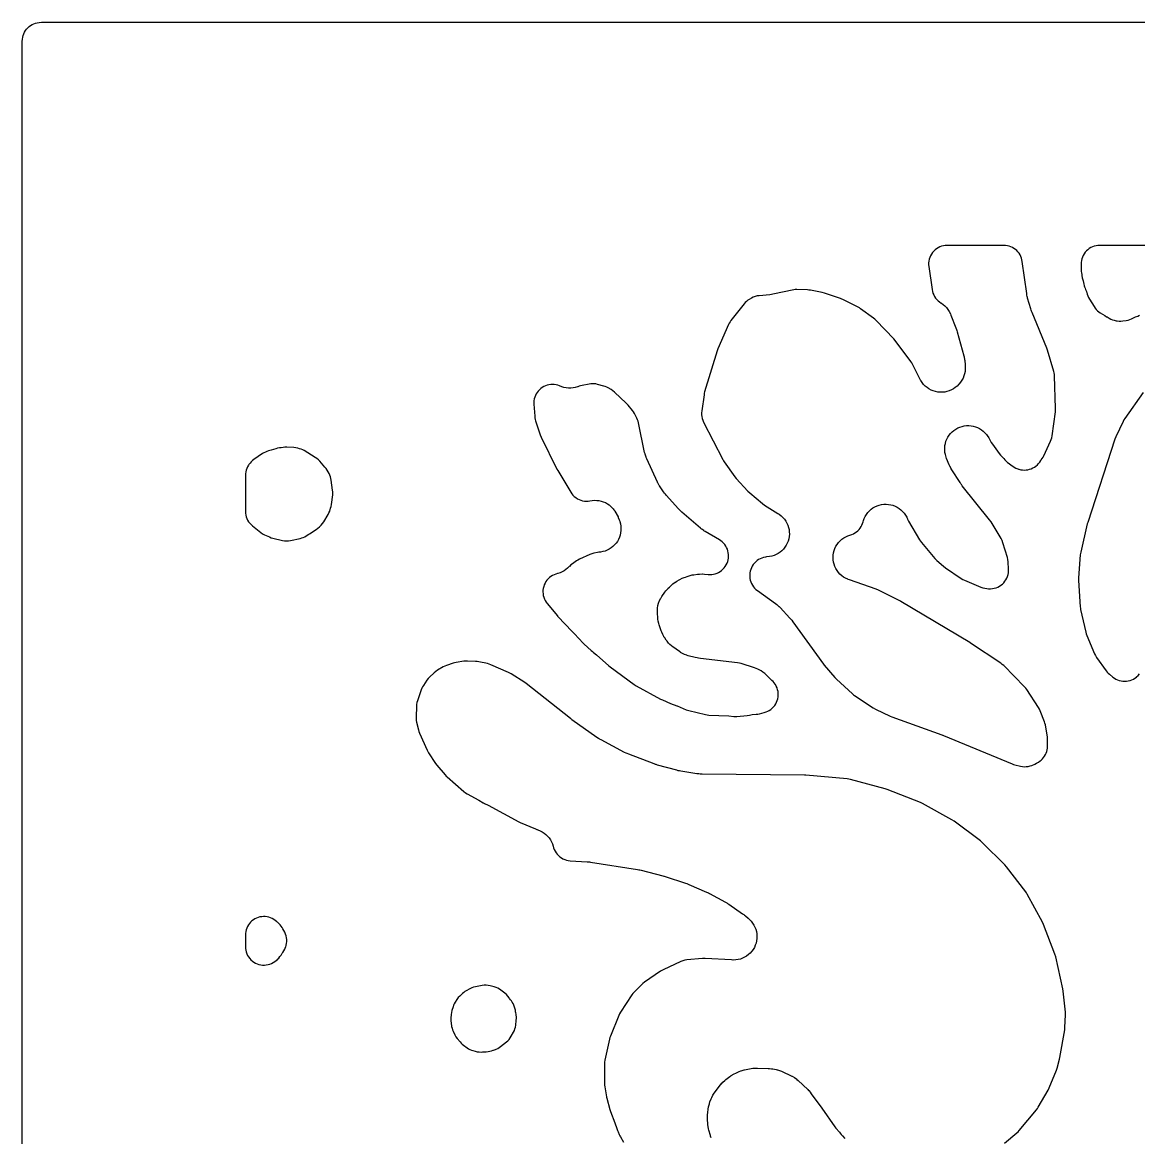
# Model space of a CAD drawing. Header units: millimetres. Extents: x 0 to 300, y 0 to 300.
# Drawn here: x -0.1 to 150, y 149.8 to 299.8 of the extents above; entities that cross this region are included whole.
import ezdxf

# ---------------------------------------------------------------- set-up
doc = ezdxf.new("R2010")
doc.units = ezdxf.units.MM
doc.layers.add('CUT', color=7, linetype='CONTINUOUS')

msp = doc.modelspace()

# ---------------------------------------------------------------- linework, layer by layer
at = {"layer": 'CUT'}
for points in [[(-0.15, 2.4114), (-0.15, 297.2861), (-0.135, 297.5922), (-0.099, 297.8346), (-0.0395, 298.0723), (0.0431, 298.303), (0.1479, 298.5245), (0.2738, 298.7347), (0.4198, 298.9315), (0.5844, 299.1131), (0.7659, 299.2776), (0.9627, 299.4236), (1.1729, 299.5496), (1.3944, 299.6544), (1.6252, 299.7369), (1.8629, 299.7965), (2.1053, 299.8324), (2.4114, 299.8475), (297.5886, 299.8475)], [(152.2189, 269.8475), (144.8446, 269.8475), (144.799, 269.8475), (144.7685, 269.8475), (144.7637, 269.8475), (144.5725, 269.838), (144.5272, 269.8358), (144.5266, 269.8357), (144.5163, 269.8352), (144.2714, 269.7985), (144.0313, 269.7378), (143.7984, 269.6536), (143.5749, 269.5467), (143.3632, 269.4183), (143.1651, 269.2696), (142.9828, 269.102), (142.8179, 268.9172), (142.6722, 268.7169), (142.5469, 268.5033), (142.4434, 268.2782), (142.3627, 268.0441), (142.3056, 267.8031), (142.2726, 267.5577), (142.264, 267.3101), (142.2651, 267.2347), (142.2605, 267.04), (142.2658, 266.8064), (142.2723, 266.751), (142.2752, 266.5616), (142.287, 266.3531), (142.3162, 266.1463), (142.3611, 265.949), (142.3766, 265.7813), (142.4176, 265.5052), (142.4892, 265.2355), (142.5381, 265.0856), (142.576, 264.8555), (142.6193, 264.6479), (142.68, 264.4447), (142.6858, 264.4279), (142.7219, 264.2893), (142.7928, 264.0888), (142.8667, 263.9049), (142.887, 263.8462), (142.9689, 263.6396), (142.9911, 263.5955), (143.0223, 263.5178), (143.0884, 263.2748), (143.163, 263.0451), (143.2594, 262.8237), (143.3766, 262.6127), (143.9986, 261.6107), (144.1327, 261.4159), (144.2846, 261.2345), (144.453, 261.0684), (144.6363, 260.9189), (144.833, 260.7875), (145.1521, 260.5953), (145.4396, 260.4047), (145.6947, 260.2565), (145.7659, 260.2257), (146.0522, 260.0532), (146.2654, 259.9385), (146.4887, 259.845), (146.7201, 259.7735), (146.9572, 259.7247), (147.1126, 259.7005), (147.3603, 259.6745), (147.6093, 259.6732), (147.8573, 259.6968), (148.3366, 259.7665), (148.5686, 259.8116), (148.7954, 259.8783), (149.0148, 259.9662), (149.5812, 260.2248), (149.8897, 260.3493), (150.1297, 260.4613)], [(150.6164, 250.0667), (148.1311, 246.5566), (148.0141, 246.3751), (147.9131, 246.1842), (146.9214, 244.0954), (146.803, 243.7984), (143.1457, 232.5869), (143.088, 232.3804), (142.2031, 228.5937), (142.167, 228.4079), (142.1451, 228.2199), (141.9035, 225.1346), (141.9018, 224.7678), (142.143, 221.2617), (142.1628, 221.0762), (142.1963, 220.8928), (142.8774, 217.8164), (142.9367, 217.5966), (143.0157, 217.3832), (144.0508, 214.9352), (144.1772, 214.6784), (144.3321, 214.4377), (145.6466, 212.6316), (145.7763, 212.4682), (145.9192, 212.3162), (146.0742, 212.1766), (146.5298, 211.7996), (146.7264, 211.6526), (146.9365, 211.5256), (147.158, 211.4198), (147.3889, 211.3362), (147.6268, 211.2757), (147.8695, 211.2388), (148.1146, 211.2258), (148.3599, 211.237), (148.6028, 211.2722), (148.8412, 211.331), (149.0726, 211.413), (149.2949, 211.5172), (149.5058, 211.6427), (149.7035, 211.7884), (149.7253, 211.8061), (149.9348, 211.9978), (150.1212, 212.212)], [(131.9427, 149.119), (133.6107, 150.4929), (133.7857, 150.6515), (133.9449, 150.8259), (136.25, 153.603), (136.3768, 153.7695), (136.4892, 153.946), (137.8272, 156.2543), (137.9764, 156.5571), (138.9426, 158.9065), (139.0431, 159.2022), (139.3641, 160.3845), (139.4155, 160.6169), (140.0532, 164.3332), (140.0868, 164.6468), (140.1619, 166.366), (140.1512, 166.7307), (139.8604, 169.5612), (139.8122, 169.8559), (138.8379, 174.1746), (138.7374, 174.5091), (137.2187, 178.5229), (137.0726, 178.8401), (135.0077, 182.6059), (134.9111, 182.7673), (134.8027, 182.921), (132.2369, 186.282), (132.0094, 186.5408), (129.0011, 189.5218), (128.7389, 189.7478), (125.1706, 192.4171), (124.882, 192.6036), (120.9341, 194.7846), (120.6444, 194.9211), (116.1792, 196.6868), (115.9059, 196.777), (111.2305, 198.0275), (111.0165, 198.0748), (110.7991, 198.1031), (105.2269, 198.5832), (105.191, 198.586), (105.1846, 198.5865), (105.0329, 198.5927), (91.2934, 198.7411), (91.0277, 198.7534), (90.8477, 198.7681), (90.5834, 198.7993), (88.4386, 199.1294), (88.2219, 199.1693), (88.0756, 199.2007), (87.8616, 199.2533), (85.2856, 199.967), (85.1196, 200.0172), (85.0076, 200.0538), (84.844, 200.1116), (81.4131, 201.414), (81.1986, 201.5032), (81.0549, 201.5681), (80.8464, 201.6704), (77.6856, 203.343), (77.4757, 203.4628), (77.336, 203.5487), (77.1343, 203.6819), (73.7802, 206.0544), (73.697, 206.1149), (73.641, 206.1569), (73.5595, 206.2198), (67.6307, 210.9221), (67.429, 211.0664), (65.6097, 212.2358), (65.4354, 212.3381), (65.2535, 212.426), (62.8775, 213.4576), (62.6443, 213.5453), (62.4035, 213.6093), (61.2496, 213.8556), (61.0359, 213.8915), (60.8199, 213.9089), (59.7104, 213.9498), (59.4703, 213.9471), (59.2316, 213.9213), (58.2045, 213.7605), (57.9941, 213.7182), (57.7881, 213.658), (56.9151, 213.3618), (56.6783, 213.2678), (56.4524, 213.1502), (55.7049, 212.7112), (55.4757, 212.5591), (55.2647, 212.3827), (54.6368, 211.7965), (54.4425, 211.5934), (54.2722, 211.3698), (53.7974, 210.6678), (53.6826, 210.481), (53.5847, 210.2848), (53.5043, 210.0808), (52.9917, 208.5915), (52.9237, 208.3577), (52.8789, 208.1184), (52.8575, 207.8759), (52.7999, 206.4096), (52.8014, 206.1803), (52.8239, 205.9522), (52.8673, 205.727), (53.1135, 204.7031), (53.1808, 204.4725), (53.27, 204.2494), (54.3209, 201.9472), (54.4056, 201.7789), (54.5027, 201.6174), (55.437, 200.1882), (55.6225, 199.9396), (56.7366, 198.6253), (56.8634, 198.4867), (57.0002, 198.358), (59.2482, 196.3969), (59.4663, 196.2269), (59.7019, 196.082), (61.2306, 195.2548), (61.8374, 194.8994), (61.8685, 194.8814), (61.8742, 194.8782), (62.0082, 194.8076), (62.5153, 194.5595), (66.6154, 192.3409), (66.8215, 192.2413), (68.8701, 191.3644), (69.0449, 191.2972), (69.0473, 191.2964), (69.0695, 191.2889), (69.105, 191.2771), (69.1958, 191.2461), (69.4912, 191.1295), (69.7714, 190.9866), (70.0335, 190.8183), (70.2777, 190.625), (70.5016, 190.4084), (70.703, 190.1707), (70.8798, 189.9143), (71.0304, 189.6416), (71.1533, 189.3554), (71.2543, 189.0364), (71.3061, 188.8393), (71.3934, 188.6055), (71.5036, 188.3815), (71.6355, 188.1696), (71.7879, 187.9719), (71.9593, 187.7905), (72.1479, 187.627), (72.3519, 187.4831), (72.5692, 187.3603), (72.7977, 187.2598), (73.035, 187.1825), (73.2789, 187.1293), (73.5269, 187.1007), (75.836, 186.9506), (76.0053, 186.9357), (76.1201, 186.923), (76.2887, 186.9005), (82.5975, 185.9108), (82.7737, 185.8788), (82.8928, 185.8543), (83.0673, 185.8139), (86.0022, 185.061), (86.1196, 185.0289), (86.199, 185.0057), (86.3153, 184.9698), (89.0565, 184.0734), (89.2159, 184.0172), (89.3233, 183.9767), (89.48, 183.9134), (91.8719, 182.8846), (92.0269, 182.8138), (92.131, 182.7633), (92.2826, 182.6854), (94.4184, 181.5268), (94.5955, 181.4243), (94.7139, 181.3515), (94.8852, 181.2395), (96.7252, 179.9638), (96.8716, 179.8569), (96.9692, 179.782), (97.1102, 179.6683), (97.4834, 179.3521), (97.6231, 179.2276), (97.6475, 179.2047), (97.8866, 178.9573), (98.081, 178.7109), (98.2499, 178.4464), (98.3917, 178.1664), (98.5048, 177.8736), (98.5881, 177.5711), (98.6409, 177.2617), (98.6626, 176.9486), (98.6529, 176.6349), (98.6121, 176.3237), (98.5404, 176.0181), (98.4386, 175.7213), (98.3077, 175.436), (98.1491, 175.1652), (97.9642, 174.9116), (97.755, 174.6776), (97.5235, 174.4657), (97.2721, 174.2779), (97.0031, 174.1161), (96.7194, 173.9819), (96.4237, 173.8767), (96.119, 173.8015), (95.8083, 173.757), (95.4646, 173.7424), (95.4312, 173.7427), (95.2441, 173.7488), (91.6945, 173.9531), (91.5056, 173.9568), (91.3169, 173.9463), (89.2267, 173.7498), (88.9462, 173.7072), (88.6724, 173.6332), (88.4087, 173.5287), (86.0293, 172.425), (85.8451, 172.3301), (85.6694, 172.2203), (83.5141, 170.7454), (83.328, 170.6049), (83.1558, 170.4477), (82.1486, 169.4377), (81.9757, 169.2455), (81.8236, 169.0364), (80.3107, 166.7128), (80.1901, 166.5066), (80.0897, 166.2898), (78.9566, 163.5016), (78.8865, 163.3061), (78.8328, 163.1054), (78.2048, 160.2937), (78.16, 160.0251), (78.1447, 159.7532), (78.1401, 157.1258), (78.1498, 156.9004), (78.1799, 156.6768), (78.4214, 155.3403), (78.428, 155.305), (78.4293, 155.2984), (78.4628, 155.1511), (78.8517, 153.6504), (78.94, 153.3759), (79.5404, 151.8231), (79.7953, 151.0911), (79.9214, 150.7926), (79.9979, 150.6399), (80.1336, 150.2889), (80.2083, 150.1156), (80.2958, 149.9484), (80.6879, 149.2636)], [(92.5112, 149.8201), (92.4194, 150.0459), (92.3902, 150.1433), (92.1882, 150.8714), (92.1422, 151.0552), (92.1377, 151.0754), (92.0615, 151.553), (92.0492, 151.6837), (92.0033, 152.3533), (91.9951, 152.5419), (91.9945, 152.5756), (92.0066, 152.9529), (92.0094, 152.9865), (92.0297, 153.1742), (92.1033, 153.7247), (92.139, 153.9425), (92.1465, 153.9811), (92.256, 154.4085), (92.268, 154.4459), (92.3414, 154.6541), (92.5042, 155.0758), (92.5732, 155.2426), (92.5863, 155.2722), (92.7351, 155.5688), (92.9117, 155.8499), (92.9301, 155.8763), (93.037, 156.0219), (93.7514, 156.9473), (93.8573, 157.0783), (93.8767, 157.1013), (94.0872, 157.3284), (94.3172, 157.5358), (94.3405, 157.5549), (94.4729, 157.659), (95.0055, 158.0588), (95.1799, 158.1821), (95.2116, 158.2032), (95.58, 158.4189), (95.6139, 158.4363), (95.8067, 158.5281), (96.2789, 158.7367), (96.4816, 158.8193), (96.5182, 158.8329), (96.9363, 158.9619), (96.9741, 158.9712), (97.1882, 159.0171), (97.8844, 159.1456), (98.082, 159.1766), (98.1174, 159.1812), (98.5159, 159.2114), (98.5516, 159.2122), (98.7515, 159.2114), (100.1594, 159.1678), (100.305, 159.1605), (100.331, 159.1586), (100.6208, 159.127), (100.6466, 159.1232), (100.7903, 159.099), (101.2214, 159.0177), (101.3759, 158.9851), (101.4035, 158.9787), (101.6832, 158.9011), (101.9555, 158.8002), (101.9815, 158.7893), (102.1258, 158.7252), (103.1888, 158.2259), (103.3676, 158.1361), (103.399, 158.1192), (103.7134, 157.9282), (104.0056, 157.7049), (104.0327, 157.6817), (104.1815, 157.5479), (105.4817, 156.3136), (105.6025, 156.1936), (105.6236, 156.1717), (105.8481, 155.916), (105.8671, 155.8923), (105.9704, 155.7571), (107.3928, 153.8056), (109.1376, 151.3083), (109.2852, 151.1173), (109.7458, 150.5776), (109.833, 150.4579), (109.9692, 150.2872), (110.1198, 150.1291), (110.1683, 150.0824), (110.4695, 149.7294)]]:
    msp.add_lwpolyline(points, dxfattribs=at)
for points in [[(99.0971, 227.7112), (98.8804, 227.5938), (98.6763, 227.4556), (98.4869, 227.298), (98.3139, 227.1225), (98.159, 226.9308), (98.0237, 226.7248), (97.9094, 226.5064), (97.8171, 226.2779), (97.7478, 226.0414), (97.7021, 225.7992), (97.6804, 225.5537), (97.6831, 225.3073), (97.7099, 225.0623), (97.7608, 224.8212), (97.8352, 224.5862), (97.9324, 224.3597), (98.0513, 224.1439), (98.191, 223.9408), (98.35, 223.7525), (98.5267, 223.5807), (98.7195, 223.4272), (101.1668, 221.6683), (101.313, 221.5577), (101.3386, 221.5373), (101.6138, 221.2955), (101.6373, 221.2727), (101.7657, 221.1419), (103.0814, 219.7356), (103.2398, 219.555), (103.3433, 219.4291), (103.4898, 219.2387), (107.5887, 213.5452), (107.7173, 213.3815), (109.1411, 211.7157), (109.3551, 211.4945), (111.4877, 209.5458), (111.6371, 209.4197), (111.7959, 209.3056), (114.2932, 207.6555), (114.5898, 207.4874), (116.5718, 206.5362), (116.8081, 206.4374), (123.5359, 204.0202), (123.6192, 203.9892), (123.6756, 203.9674), (123.7582, 203.9344), (132.9731, 200.1211), (133.1467, 200.0567), (133.3247, 200.0053), (134.0981, 199.8126), (134.3545, 199.7628), (134.6146, 199.74), (134.8757, 199.7445), (135.135, 199.7762), (135.3895, 199.8348), (135.6365, 199.9196), (136.0278, 200.0772), (136.2785, 200.1947), (136.5146, 200.3391), (136.7333, 200.5088), (136.8735, 200.6307), (137.0428, 200.7922), (137.1962, 200.9689), (137.3325, 201.1591), (137.4503, 201.3612), (137.5487, 201.5735), (137.6269, 201.794), (137.6841, 202.0209), (137.7199, 202.2521), (137.7338, 202.4856), (137.7468, 203.4884), (137.7378, 203.7356), (137.7044, 203.9806), (137.4465, 205.359), (137.3949, 205.579), (137.3237, 205.7934), (136.7711, 207.2361), (136.6636, 207.4777), (136.5312, 207.7065), (134.9689, 210.1045), (134.8191, 210.3106), (134.6491, 210.5004), (131.8433, 213.3291), (131.6586, 213.4976), (131.458, 213.6468), (127.3985, 216.361), (127.3775, 216.3749), (127.3737, 216.3774), (127.2834, 216.4338), (118.0276, 221.94), (117.999, 221.9567), (117.9939, 221.9597), (117.8716, 222.0258), (115.011, 223.4712), (114.7064, 223.6005), (111.0929, 224.86), (110.9187, 224.9256), (110.8879, 224.9381), (110.5776, 225.0821), (110.309, 225.241), (110.0574, 225.4257), (109.8253, 225.6344), (109.6151, 225.8651), (109.4288, 226.1155), (109.2682, 226.3831), (109.135, 226.6653), (109.0304, 226.9594), (108.9554, 227.2623), (108.9109, 227.5712), (108.8972, 227.883), (108.9144, 228.1947), (108.9625, 228.503), (109.0409, 228.8051), (109.1489, 229.098), (109.2853, 229.3787), (109.4489, 229.6444), (109.6381, 229.8927), (109.8509, 230.121), (110.0853, 230.327), (110.339, 230.5088), (110.6094, 230.6646), (110.894, 230.7928), (111.2771, 230.9215), (111.2768, 230.9225), (111.4188, 230.9699), (111.6361, 231.0661), (111.8432, 231.1826), (112.0384, 231.3181), (112.2198, 231.4716), (112.3858, 231.6417), (112.5349, 231.8267), (112.6658, 232.0251), (112.7773, 232.2349), (112.8683, 232.4545), (112.9381, 232.6816), (112.976, 232.8298), (113.0826, 233.1224), (113.2176, 233.4029), (113.3797, 233.6688), (113.5673, 233.9173), (113.7786, 234.146), (114.0114, 234.3527), (114.2636, 234.5354), (114.5326, 234.6922), (114.8157, 234.8217), (115.1103, 234.9225), (115.4134, 234.9938), (115.7221, 235.0347), (116.0333, 235.0448), (116.3439, 235.0242), (116.6511, 234.9729), (116.9516, 234.8915), (117.2426, 234.7808), (117.5212, 234.6418), (117.7848, 234.476), (118.0306, 234.2849), (118.2563, 234.0704), (118.4598, 233.8347), (118.6389, 233.58), (118.8066, 233.2828), (118.8215, 233.2531), (118.9005, 233.0851), (118.9251, 233.0293), (119.0534, 232.7775), (120.5283, 230.2483), (120.6443, 230.0676), (120.7754, 229.8976), (122.5934, 227.7378), (122.8385, 227.4852), (123.7282, 226.6887), (124.0032, 226.4751), (126.132, 225.0474), (126.3472, 224.9182), (126.5743, 224.8113), (128.7852, 223.9028), (129.0364, 223.8149), (129.2956, 223.7542), (129.5713, 223.7049), (129.8208, 223.6732), (130.0721, 223.6667), (130.3228, 223.6855), (130.5704, 223.7293), (130.8123, 223.7978), (131.0461, 223.8903), (131.2694, 224.0057), (131.48, 224.143), (131.6758, 224.3008), (131.8547, 224.4775), (132.015, 224.6712), (132.155, 224.88), (132.2733, 225.1018), (132.3687, 225.3344), (132.4403, 225.5754), (132.4873, 225.8224), (132.5093, 226.0729), (132.506, 226.3243), (132.4443, 227.2976), (132.4094, 227.5841), (132.3417, 227.8648), (131.7354, 229.8639), (131.629, 230.1505), (131.4884, 230.4219), (130.138, 232.6791), (129.9428, 232.9598), (126.2783, 237.5286), (126.1608, 237.6831), (126.0837, 237.7901), (125.9744, 237.9505), (124.8708, 239.663), (124.7812, 239.8093), (124.7657, 239.8358), (124.6071, 240.14), (124.5941, 240.1678), (124.5254, 240.325), (124.1709, 241.1887), (124.1059, 241.3589), (124.095, 241.3895), (123.9985, 241.7102), (123.9393, 242.0099), (123.9095, 242.3139), (123.9092, 242.6194), (123.9387, 242.9235), (123.9975, 243.2232), (124.0851, 243.5159), (124.2006, 243.7987), (124.3431, 244.0689), (124.5111, 244.324), (124.7031, 244.5617), (124.9172, 244.7796), (125.1515, 244.9756), (125.4037, 245.1481), (125.6714, 245.2952), (125.9521, 245.4157), (126.2432, 245.5083), (126.5419, 245.5723), (126.8454, 245.607), (127.1509, 245.6121), (127.4554, 245.5876), (127.756, 245.5336), (128.0501, 245.4506), (128.3347, 245.3396), (128.6071, 245.2015), (128.8649, 245.0375), (129.1056, 244.8494), (129.3268, 244.6387), (129.5266, 244.4077), (129.72, 244.1343), (129.7375, 244.1068), (129.8316, 243.9508), (130.1746, 243.3497), (130.3194, 243.1248), (131.2455, 241.8428), (131.4112, 241.6372), (131.5978, 241.4502), (131.8798, 241.1958), (132.0107, 241.0293), (132.1819, 240.8335), (132.3725, 240.6566), (132.5804, 240.5004), (132.8578, 240.3138), (132.8689, 240.3038), (133.0647, 240.1444), (133.2755, 240.0056), (133.4993, 239.8887), (133.7337, 239.795), (133.8312, 239.7671), (133.893, 239.7446), (134.1282, 239.684), (134.3681, 239.6466), (134.6105, 239.6325), (134.8532, 239.6421), (135.0938, 239.6752), (135.33, 239.7315), (135.5597, 239.8104), (135.7806, 239.9113), (135.9907, 240.0331), (136.188, 240.1747), (136.3706, 240.3348), (136.5369, 240.5118), (136.6851, 240.7041), (136.8377, 240.9233), (136.9029, 240.9941), (137.0395, 241.1721), (137.1596, 241.3616), (137.2623, 241.5612), (138.1575, 243.5125), (138.2485, 243.7395), (138.3168, 243.9742), (138.3619, 244.2145), (138.8099, 247.4722), (138.83, 247.6867), (138.8316, 247.9022), (138.6742, 252.3003), (138.6584, 252.5052), (138.6259, 252.708), (138.5768, 252.9074), (137.754, 255.7438), (137.6619, 256.0057), (135.6706, 260.8031), (135.5977, 260.9929), (135.5518, 261.1231), (135.4893, 261.3167), (135.0646, 262.7664), (135.0277, 262.9016), (135.0216, 262.926), (134.9631, 263.2001), (134.9588, 263.2248), (134.9373, 263.3633), (134.3482, 267.6851), (134.3046, 267.9202), (134.2387, 268.1501), (134.1512, 268.3726), (134.0428, 268.5858), (133.9146, 268.7876), (133.7676, 268.9763), (133.6033, 269.15), (133.4232, 269.3073), (133.2288, 269.4466), (133.0221, 269.5667), (132.8048, 269.6666), (132.5789, 269.7452), (132.3466, 269.8018), (132.1099, 269.836), (131.8711, 269.8475), (124.2389, 269.8475), (123.9872, 269.8347), (123.738, 269.7968), (123.4939, 269.7339), (123.2574, 269.6467), (123.0309, 269.5362), (122.8166, 269.4034), (122.6168, 269.2497), (122.4335, 269.0767), (122.2685, 268.8861), (122.1236, 268.6799), (122.0002, 268.4601), (121.8995, 268.229), (121.8226, 267.989), (121.7703, 267.7424), (121.7431, 267.4918), (121.7413, 267.2397), (121.7648, 266.9888), (122.2134, 263.8943), (122.2612, 263.6508), (122.3328, 263.4133), (122.4276, 263.1841), (122.5447, 262.9653), (122.6828, 262.7593), (122.8407, 262.568), (123.0168, 262.3932), (123.2094, 262.2368), (123.4165, 262.1002), (123.4787, 262.0635), (123.7142, 261.8933), (123.933, 261.7021), (124.1411, 261.4832), (124.3421, 261.2277), (124.5156, 260.9573), (124.6683, 260.6592), (124.6817, 260.6295), (124.7527, 260.4616), (125.4297, 258.7472), (125.5003, 258.5528), (125.5446, 258.4195), (125.6044, 258.2215), (126.4827, 254.9945), (126.5195, 254.8476), (126.5255, 254.8212), (126.5812, 254.5236), (126.5851, 254.4967), (126.6039, 254.3465), (126.663, 253.7817), (126.6778, 253.5951), (126.6796, 253.5617), (126.6811, 253.2176), (126.6511, 252.9051), (126.5902, 252.5972), (126.4988, 252.2969), (126.378, 252.0072), (126.2289, 251.731), (126.0361, 251.446), (126.0265, 251.4333), (125.8493, 251.2152), (125.8186, 251.1801), (125.5782, 250.9321), (125.3382, 250.7297), (125.079, 250.552), (124.8033, 250.4012), (124.514, 250.2785), (124.2138, 250.1854), (123.9059, 250.1227), (123.5932, 250.0911), (123.2789, 250.0908), (122.9662, 250.1219), (122.6582, 250.184), (122.3579, 250.2766), (122.0683, 250.3987), (121.7923, 250.5491), (121.5328, 250.7263), (121.2922, 250.9285), (121.073, 251.1537), (120.8774, 251.3996), (120.691, 251.6893), (120.6743, 251.7183), (120.5849, 251.8831), (119.569, 253.8734), (119.4677, 254.0534), (119.3517, 254.2243), (117.2609, 257.0491), (117.0583, 257.2896), (114.6922, 259.7638), (114.5261, 259.9222), (114.3462, 260.0648), (112.5919, 261.3279), (112.4306, 261.4348), (112.2616, 261.5289), (110.2311, 262.5583), (110.064, 262.6354), (109.8916, 262.7001), (107.7448, 263.4161), (107.4437, 263.496), (105.8549, 263.8135), (105.6469, 263.846), (105.4368, 263.8609), (104.012, 263.9019), (103.8072, 263.8994), (103.6034, 263.8801), (103.4018, 263.8443), (101.0088, 263.3166), (100.7788, 263.2733), (100.6219, 263.2489), (100.3898, 263.2201), (98.9366, 263.0857), (98.6666, 263.0457), (98.4026, 262.9766), (98.1476, 262.8791), (97.9049, 262.7544), (97.6246, 262.5905), (97.4308, 262.4648), (97.2494, 262.3217), (97.082, 262.1625), (96.93, 261.9886), (95.1612, 259.7646), (95.0336, 259.589), (94.9217, 259.4031), (94.8264, 259.2081), (93.3993, 255.9372), (93.298, 255.662), (91.6249, 250.1361), (91.5773, 249.9548), (91.5434, 249.7703), (91.2274, 247.5906), (91.2037, 247.3348), (91.2063, 247.0778), (91.2353, 246.8225), (91.2904, 246.5715), (91.3709, 246.3275), (91.4761, 246.093), (94.0547, 241.0543), (94.147, 240.8896), (94.2514, 240.7324), (95.6872, 238.7384), (95.88, 238.5023), (97.4502, 236.8035), (97.6805, 236.5841), (99.4147, 235.131), (99.6899, 234.9307), (101.4704, 233.8115), (101.6252, 233.7087), (101.6524, 233.6897), (101.9222, 233.4802), (102.1481, 233.2657), (102.3518, 233.0299), (102.5311, 232.7751), (102.6843, 232.5038), (102.8099, 232.2186), (102.9066, 231.9225), (102.9736, 231.6182), (103.0101, 231.3088), (103.0159, 230.9973), (102.9908, 230.6867), (102.9351, 230.3802), (102.8493, 230.0806), (102.7343, 229.7911), (102.5912, 229.5143), (102.4214, 229.2531), (102.2266, 229.0099), (102.0087, 228.7872), (101.7699, 228.5871), (101.5124, 228.4117), (101.2388, 228.2626), (100.9518, 228.1414), (100.6542, 228.0491), (100.3489, 227.9867), (99.9476, 227.9455), (99.9478, 227.9436), (99.8012, 227.9286), (99.5597, 227.8795), (99.3242, 227.8068)], [(70.9522, 225.3236), (70.7582, 225.1754), (70.5797, 225.009), (70.4182, 224.8259), (70.2753, 224.628), (70.1524, 224.4172), (70.0507, 224.1953), (69.9711, 223.9646), (69.9144, 223.7272), (69.8811, 223.4854), (69.8715, 223.2415), (69.8857, 222.9978), (69.9237, 222.7567), (69.985, 222.5204), (70.069, 222.2913), (70.175, 222.0714), (70.3019, 221.8629), (70.4485, 221.6678), (71.8115, 220.0273), (71.8322, 220.0028), (71.8359, 219.9985), (71.9259, 219.8985), (73.7718, 217.9562), (73.8132, 217.9071), (73.9762, 217.7315), (74.1062, 217.6043), (75.2855, 216.3635), (75.4382, 216.2159), (76.3741, 215.3852), (76.5442, 215.2188), (76.5709, 215.1931), (76.5758, 215.1884), (76.6921, 215.0846), (77.0613, 214.7754), (78.7179, 213.3051), (78.9102, 213.1507), (82.1579, 210.7967), (82.4173, 210.632), (85.6653, 208.8398), (85.9318, 208.7127), (87.0522, 208.2573), (87.8767, 207.9194), (87.9168, 207.9059), (89.1502, 207.4046), (89.4989, 207.2919), (91.7268, 206.7484), (91.965, 206.7024), (92.2066, 206.6797), (94.8707, 206.5595), (95.528, 206.5029), (95.7404, 206.4937), (95.9528, 206.5025), (97.3335, 206.619), (97.6763, 206.6721), (98.0204, 206.7502), (98.5659, 206.7908), (98.7825, 206.8165), (98.9961, 206.861), (99.6402, 207.0248), (99.8768, 207.0976), (100.105, 207.1934), (100.3226, 207.3114), (100.5275, 207.4503), (100.7176, 207.6087), (100.8912, 207.7852), (101.0464, 207.978), (101.1819, 208.1852), (101.2961, 208.4048), (101.3881, 208.6345), (101.4569, 208.8723), (101.5019, 209.1157), (101.5226, 209.3624), (101.5188, 209.6099), (101.4905, 209.8558), (101.4381, 210.0977), (101.362, 210.3332), (101.2629, 210.5601), (101.142, 210.776), (101.0952, 210.8506), (100.9714, 211.03), (100.8326, 211.1979), (100.6796, 211.3531), (99.7019, 212.2622), (99.4697, 212.4534), (99.2162, 212.6154), (98.7942, 212.8505), (98.5675, 212.9622), (98.3306, 213.0504), (96.5309, 213.6189), (96.2981, 213.6803), (96.0605, 213.719), (91.0717, 214.2868), (90.8065, 214.3266), (90.6277, 214.3601), (90.366, 214.4188), (89.4179, 214.6673), (89.2529, 214.7147), (89.2235, 214.7238), (88.9268, 214.8314), (88.6663, 214.954), (88.3941, 215.1139), (88.3684, 215.1306), (88.2267, 215.2275), (87.3385, 215.8653), (87.2083, 215.9631), (87.1854, 215.9811), (86.9584, 216.1761), (86.7674, 216.3713), (86.5775, 216.6026), (86.56, 216.6259), (86.4651, 216.7581), (86.2486, 217.0741), (86.1543, 217.2187), (86.138, 217.2449), (85.9835, 217.5221), (85.8551, 217.8123), (85.8439, 217.8411), (85.7851, 218.0034), (85.5052, 218.8356), (85.4579, 218.9866), (85.4501, 219.0138), (85.3809, 219.2965), (85.3358, 219.5839), (85.3326, 219.6121), (85.318, 219.7697), (85.2728, 220.4024), (85.2637, 220.616), (85.2632, 220.6541), (85.28, 221.0465), (85.3367, 221.405), (85.43, 221.7438), (85.5617, 222.074), (85.7382, 222.405), (85.7572, 222.4363), (85.8684, 222.6089), (86.2706, 223.1973), (86.3956, 223.3695), (86.4188, 223.3995), (86.697, 223.7212), (86.7234, 223.7484), (86.8758, 223.897), (87.1664, 224.1645), (87.3173, 224.2962), (87.3449, 224.319), (87.6667, 224.5573), (87.6966, 224.577), (87.8666, 224.6829), (88.1994, 224.8782), (88.2676, 224.9158), (88.6111, 225.0749), (88.8566, 225.1782), (89.0255, 225.2423), (89.2777, 225.3279), (89.8249, 225.4921), (89.9484, 225.5217), (89.9797, 225.5276), (90.1554, 225.5566), (90.6542, 225.6268), (90.8743, 225.6512), (90.9136, 225.6544), (91.356, 225.664), (91.3954, 225.6625), (91.6163, 225.6477), (92.1027, 225.6007), (92.3441, 225.5891), (92.5856, 225.6009), (92.8247, 225.6359), (93.0594, 225.6939), (93.2873, 225.7742), (93.5065, 225.8762), (93.7148, 225.9989), (93.9102, 226.1411), (94.091, 226.3015), (94.2555, 226.4787), (94.402, 226.6708), (94.5294, 226.8763), (94.6363, 227.0931), (94.7217, 227.3192), (94.785, 227.5525), (94.8254, 227.7908), (94.8426, 228.0319), (94.8364, 228.2735), (94.807, 228.5134), (94.7545, 228.7494), (94.6795, 228.9791), (94.5826, 229.2006), (94.4648, 229.4116), (94.3271, 229.6103), (94.171, 229.7948), (93.9977, 229.9633), (93.809, 230.1144), (93.6065, 230.2464), (91.6719, 231.3793), (91.5287, 231.4675), (91.5035, 231.4838), (91.2298, 231.679), (91.2061, 231.6976), (91.076, 231.8042), (88.5452, 233.9756), (88.361, 234.1446), (88.2399, 234.2634), (88.0675, 234.4443), (86.4888, 236.2142), (86.3408, 236.3907), (86.2441, 236.5136), (86.1073, 236.6988), (85.6241, 237.3969), (85.5341, 237.5331), (85.5186, 237.5578), (85.3569, 237.8412), (85.3435, 237.8672), (85.2721, 238.0139), (83.8418, 241.1213), (83.7582, 241.3174), (83.7443, 241.3527), (83.6112, 241.7575), (83.6014, 241.7942), (83.5524, 242.0016), (82.7309, 245.9726), (82.6756, 246.1902), (82.601, 246.4019), (82.5078, 246.6061), (82.1808, 247.2443), (82.0552, 247.4618), (81.9084, 247.6656), (81.3356, 248.382), (81.088, 248.6491), (79.5104, 250.1204), (79.2865, 250.306), (79.0426, 250.4644), (78.6369, 250.6955), (78.45, 250.7917), (78.2558, 250.8719), (78.0555, 250.9355), (77.2316, 251.1595), (77.0081, 251.2094), (76.781, 251.2386), (76.5521, 251.247), (76.3234, 251.2343), (76.0969, 251.2008), (75.1302, 251.0121), (74.9247, 250.9629), (74.7242, 250.8966), (74.5719, 250.8389), (74.5411, 250.8281), (74.2197, 250.7326), (73.9193, 250.6744), (73.6148, 250.6457), (73.3089, 250.6466), (73.0045, 250.6773), (72.7045, 250.7374), (72.4118, 250.8264), (72.101, 250.955), (71.8734, 251.0366), (71.639, 251.0957), (71.4, 251.132), (71.1585, 251.145), (70.917, 251.1346), (70.6776, 251.1009), (70.4425, 251.0443), (70.214, 250.9652), (69.9943, 250.8644), (69.7852, 250.7429), (69.589, 250.6017), (69.4072, 250.4423), (69.2417, 250.266), (69.0941, 250.0746), (68.9656, 249.8698), (68.8574, 249.6535), (68.7707, 249.4278), (68.7062, 249.1948), (68.6645, 248.9566), (68.646, 248.7156), (68.6509, 248.4738), (68.761, 246.87), (68.7842, 246.661), (68.8248, 246.4548), (68.8827, 246.2527), (69.5053, 244.3791), (69.636, 244.0609), (71.7642, 239.7499), (71.8637, 239.5678), (73.6135, 236.6592), (73.7539, 236.4504), (73.9145, 236.2568), (74.0938, 236.0803), (74.2899, 235.9227), (74.5009, 235.7857), (74.7246, 235.6705), (74.9587, 235.5784), (75.2009, 235.5103), (75.4487, 235.4669), (75.6996, 235.4486), (75.9511, 235.4556), (76.2006, 235.4879), (76.4945, 235.541), (76.7978, 235.566), (77.1021, 235.5615), (77.4045, 235.5276), (77.7023, 235.4647), (77.9926, 235.3733), (78.2726, 235.2542), (78.5399, 235.1087), (78.7918, 234.9379), (79.0261, 234.7437), (79.2405, 234.5277), (79.3284, 234.42), (79.4176, 234.2943), (79.4357, 234.266), (79.5326, 234.1049), (79.9727, 233.3309), (80.0005, 233.2793), (80.0105, 233.255), (80.1357, 232.9249), (80.1962, 232.7527), (80.2063, 232.7217), (80.2942, 232.3981), (80.3453, 232.0964), (80.3668, 231.7912), (80.3586, 231.4853), (80.3207, 231.1817), (80.2535, 230.8832), (80.1576, 230.5927), (80.0339, 230.3128), (79.8835, 230.0463), (79.7081, 229.7957), (79.509, 229.5633), (79.2884, 229.3513), (79.0482, 229.1618), (78.7907, 228.9966), (78.5183, 228.8571), (78.2337, 228.7448), (77.9396, 228.6606), (77.6097, 228.6001), (77.5774, 228.5958), (77.4034, 228.5769), (77.1924, 228.5448), (76.7328, 228.4546), (76.4513, 228.3822), (76.1801, 228.2776), (74.7847, 227.6437), (74.5729, 227.535), (74.3724, 227.4068), (73.8404, 227.0294), (73.6346, 226.8666), (73.447, 226.6831), (73.4154, 226.6487), (73.1959, 226.4308), (72.9629, 226.2387), (72.7148, 226.0711), (72.4518, 225.9278), (72.1763, 225.8102), (71.8909, 225.7194), (71.8429, 225.709), (71.6071, 225.6458), (71.3786, 225.5599), (71.1596, 225.4522)], [(29.8978, 239.3789), (29.862, 239.1367), (29.85, 238.8921), (29.85, 238.8565), (29.85, 234.1846), (29.85, 234.087), (29.8626, 233.8368), (29.9001, 233.5891), (29.9622, 233.3464), (30.0483, 233.1111), (30.1576, 232.8856), (30.2888, 232.6722), (30.4408, 232.4731), (30.6119, 232.2901), (30.8004, 232.1251), (31.9229, 231.2386), (32.1702, 231.0664), (32.4365, 230.9252), (33.0787, 230.6328), (33.317, 230.5387), (33.5638, 230.4695), (34.8555, 230.1777), (35.123, 230.1323), (35.3939, 230.1162), (35.6649, 230.1296), (35.9329, 230.1723), (37.2202, 230.4496), (37.4345, 230.5059), (37.643, 230.5808), (37.844, 230.674), (38.036, 230.7845), (38.1245, 230.8409), (38.3054, 230.9508), (38.4689, 231.06), (39.3857, 231.6436), (39.6136, 231.8073), (39.8217, 231.9955), (40.0334, 232.2098), (40.2328, 232.4378), (40.4032, 232.6882), (40.9726, 233.6448), (41.0926, 233.8721), (41.1885, 234.1105), (41.3179, 234.4867), (41.3905, 234.7408), (41.4359, 235.0011), (41.5913, 236.2936), (41.6077, 236.5058), (41.606, 236.7185), (41.5862, 236.9303), (41.4025, 238.2757), (41.3592, 238.5096), (41.2938, 238.7383), (41.207, 238.9597), (41.0995, 239.1719), (40.8419, 239.6256), (40.7087, 239.8352), (40.5554, 240.0305), (39.8535, 240.8386), (39.671, 241.0277), (39.4697, 241.1966), (39.2517, 241.3434), (37.7518, 242.2428), (37.5577, 242.3479), (37.355, 242.4354), (37.1454, 242.5047), (36.9002, 242.5739), (36.6263, 242.6349), (36.3473, 242.6648), (35.4106, 242.7122), (35.1622, 242.7124), (34.9151, 242.688), (34.6715, 242.6391), (34.5827, 242.6167), (34.4367, 242.6073), (34.1902, 242.5664), (33.949, 242.5011), (33.3311, 242.3003), (32.9528, 242.2046), (32.7409, 242.141), (32.5355, 242.0588), (32.3382, 241.9589), (32.1505, 241.8418), (31.0015, 241.0529), (30.8117, 240.9089), (30.6366, 240.7474), (30.4776, 240.5701), (30.3362, 240.3784), (30.2697, 240.2785), (30.144, 240.0684), (30.0395, 239.847), (29.9572, 239.6164)], [(33.2343, 179.4253), (33.0046, 179.4997), (32.7688, 179.5516), (32.5291, 179.5805), (32.2877, 179.5861), (32.0469, 179.5685), (31.8089, 179.5276), (31.576, 179.4641), (31.3503, 179.3783), (31.1339, 179.2712), (30.9289, 179.1437), (30.7371, 178.997), (30.5603, 178.8325), (30.4003, 178.6517), (30.2584, 178.4563), (30.1361, 178.2482), (30.0344, 178.0292), (29.9543, 177.8014), (29.8965, 177.567), (29.8617, 177.3281), (29.85, 177.0869), (29.85, 176.9961), (29.85, 175.6051), (29.85, 175.5604), (29.8624, 175.3117), (29.8995, 175.0655), (29.9609, 174.8241), (30.046, 174.5901), (30.154, 174.3657), (30.2837, 174.1531), (30.434, 173.9545), (30.6032, 173.7719), (30.7898, 173.607), (30.9919, 173.4615), (31.2075, 173.3368), (31.4344, 173.2341), (31.6704, 173.1546), (31.9131, 173.0989), (32.1601, 173.0677), (32.4091, 173.0611), (32.6574, 173.0794), (32.9027, 173.1223), (33.1426, 173.1894), (33.3745, 173.28), (33.5963, 173.3932), (33.8057, 173.528), (34.0007, 173.6829), (34.1492, 173.8272), (34.1584, 173.8343), (34.3385, 174.0054), (34.5007, 174.1934), (34.6434, 174.3966), (34.8022, 174.6483), (34.817, 174.6743), (34.8919, 174.7727), (35.037, 174.9854), (35.1595, 175.2119), (35.258, 175.4498), (35.2711, 175.4867), (35.3442, 175.7314), (35.3919, 175.9822), (35.4137, 176.2367), (35.4095, 176.492), (35.3793, 176.7456), (35.3233, 176.9947), (35.2423, 177.2369), (35.1369, 177.4695), (34.9001, 177.9285), (34.7926, 178.1164), (34.6693, 178.2943), (34.531, 178.4608), (34.3788, 178.6148), (34.241, 178.7427), (34.1531, 178.8305), (34.0951, 178.8781), (34.0505, 178.9195), (33.8657, 179.075), (33.6669, 179.2119), (33.4557, 179.3291)], [(57.5957, 164.8046), (57.6449, 164.5826), (57.7141, 164.3659), (57.8026, 164.1563), (58.0307, 163.6787), (58.1775, 163.4138), (58.3552, 163.1686), (58.7192, 162.7257), (58.8608, 162.5675), (59.0154, 162.4219), (59.1818, 162.29), (59.6739, 161.9326), (59.8554, 161.8125), (60.0467, 161.7087), (60.2463, 161.6218), (60.4527, 161.5527), (60.7583, 161.4649), (61.0187, 161.405), (61.284, 161.3732), (61.5513, 161.3699), (61.7372, 161.3875), (61.9628, 161.3774), (62.2307, 161.3943), (62.4952, 161.4397), (62.9549, 161.5443), (63.1833, 161.6078), (63.2239, 161.6234), (63.2247, 161.6236), (63.5105, 161.7213), (63.5819, 161.7506), (63.7935, 161.8494), (63.995, 161.9674), (64.1846, 162.1038), (64.9722, 162.728), (65.1587, 162.8916), (65.3281, 163.0728), (65.4787, 163.27), (65.6091, 163.4811), (65.9179, 164.0419), (66.0255, 164.2622), (66.111, 164.4919), (66.1736, 164.7288), (66.2127, 164.9708), (66.2316, 165.1403), (66.243, 165.2009), (66.2599, 165.3939), (66.2891, 165.656), (66.3039, 165.8767), (66.2991, 166.0977), (66.2749, 166.3175), (66.2615, 166.3837), (66.2605, 166.4001), (66.2102, 166.6798), (66.2003, 166.721), (66.2, 166.7266), (66.1676, 167.005), (66.1043, 167.2781), (66.0109, 167.5423), (65.95, 167.688), (65.8594, 167.881), (65.7527, 168.0656), (65.6307, 168.2404), (65.5116, 168.3965), (65.3777, 168.5539), (65.3195, 168.645), (65.1539, 168.874), (64.9635, 169.0829), (64.7508, 169.269), (64.2254, 169.6786), (64.0179, 169.8241), (63.7968, 169.9478), (63.5642, 170.0485), (63.3227, 170.1251), (62.7785, 170.2679), (62.5137, 170.3222), (62.2445, 170.3476), (61.9742, 170.3439), (61.7059, 170.3109), (60.8197, 170.1531), (60.5517, 170.09), (60.2922, 169.9978), (60.0444, 169.8775), (59.5665, 169.6122), (59.3898, 169.5042), (59.2226, 169.3821), (59.0661, 169.2464), (58.6987, 168.9004), (58.4921, 168.6809), (58.3135, 168.4382), (58.0623, 168.0499), (57.9507, 167.8593), (57.8563, 167.6596), (57.78, 167.4524), (57.6256, 166.9689), (57.5537, 166.6884), (57.5147, 166.4014), (57.4783, 165.9308), (57.4709, 165.7231), (57.4808, 165.5154), (57.5079, 165.3092)]]:
    msp.add_lwpolyline(points, close=True, dxfattribs=at)

doc.saveas('drawing.dxf')
